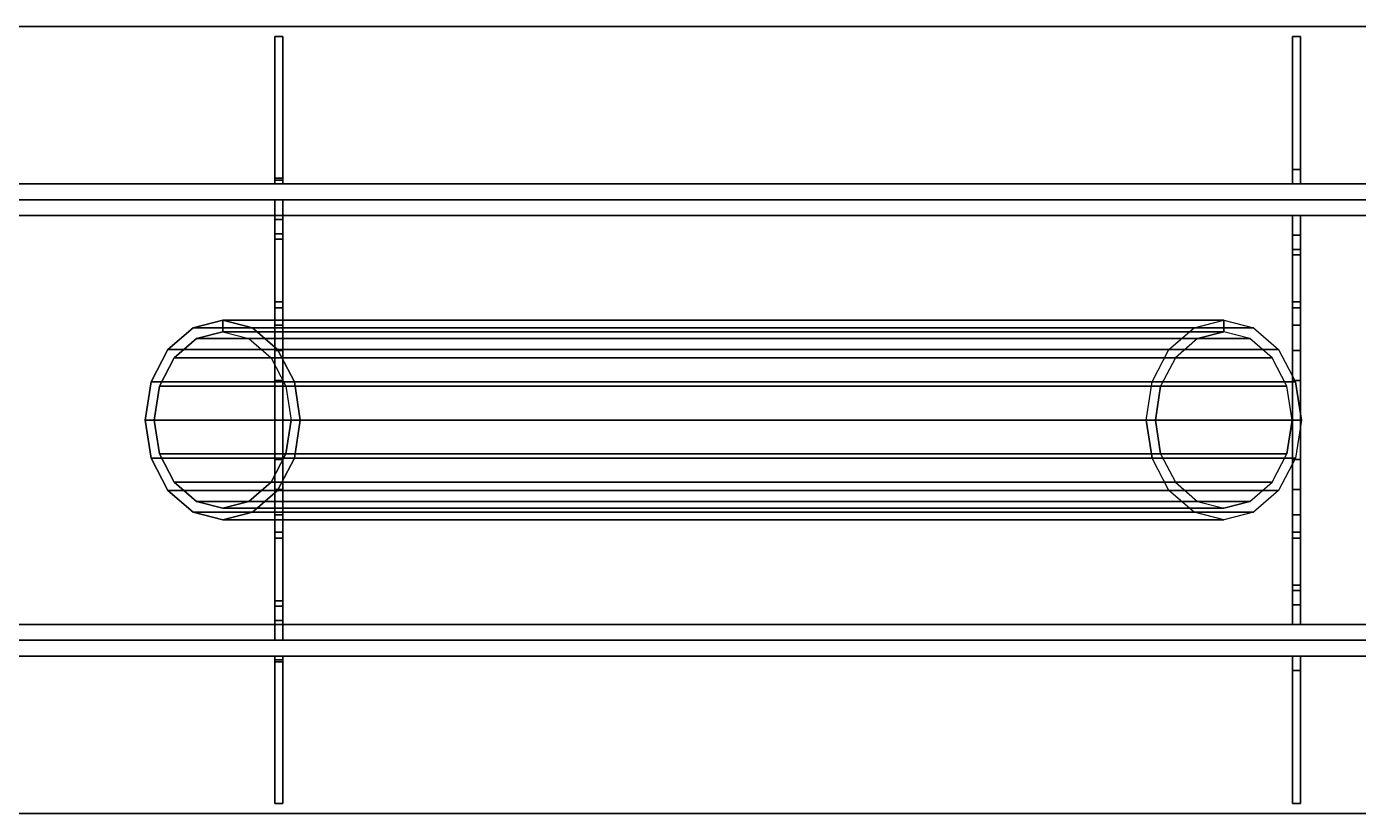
# Model space of a CAD drawing. Header units: inches. Extents: x 90815 to 105310, y -27465 to -3285.
# Drawn here: x 95582 to 98969, y -16000 to -14000 of the extents above; entities that cross this region are included whole.
import ezdxf

# ---------------------------------------------------------------- set-up
doc = ezdxf.new("R2010")
doc.units = ezdxf.units.IN
doc.header["$MEASUREMENT"] = 0
doc.layers.get('0').update_dxf_attribs({"linetype": 'CONTINUOUS'})
doc.layers.add('1', color=7, linetype='CONTINUOUS')

# ---------------------------------------------------------------- blocks, each defined once
blk = doc.blocks.new('E2-BT2A')
at = {"color": 3}
for points in [[(93050, -14000, 7065), (93050, -14000, 7145), (105310, -14000, 7145), (105310, -14000, 7065)], [(105310, -16000, 7065), (105310, -16000, 7145), (93050, -16000, 7145), (93050, -16000, 7065)]]:
    blk.add_3dface(points, dxfattribs=at)
for points, invisible_edges in [([(105310, -16000, 7065), (93050, -14000, 7065), (105310, -14000, 7065)], 9), ([(93050, -14000, 7065), (105310, -16000, 7065), (93050, -16000, 7065)], 9), ([(105310, -14000, 7145), (93050, -14000, 7145), (105310, -16000, 7145), (105310, -14000, 7145)], 10), ([(93050, -16000, 7145), (105310, -16000, 7145), (93050, -14000, 7145), (93050, -16000, 7145)], 10)]:
    blk.add_3dface(points, dxfattribs=dict(at, invisible_edges=invisible_edges))
blk = doc.blocks.new('E2-BT1A')
at = {"color": 3}
for points in [[(93050, -14000, 1960), (93050, -14000, 2000), (105310, -14000, 2000), (105310, -14000, 1960)], [(105310, -16000, 1960), (105310, -16000, 2000), (93050, -16000, 2000), (93050, -16000, 1960)]]:
    blk.add_3dface(points, dxfattribs=at)
for points, invisible_edges in [([(105310, -16000, 1960), (93050, -14000, 1960), (105310, -14000, 1960)], 9), ([(93050, -14000, 1960), (105310, -16000, 1960), (93050, -16000, 1960)], 9), ([(105310, -14000, 2000), (93050, -14000, 2000), (105310, -16000, 2000), (105310, -14000, 2000)], 10), ([(93050, -16000, 2000), (105310, -16000, 2000), (93050, -14000, 2000), (93050, -16000, 2000)], 10)]:
    blk.add_3dface(points, dxfattribs=dict(at, invisible_edges=invisible_edges))
blk = doc.blocks.new('E2-BS2A')
at = {"color": 3}
for points in [[(93050, -14000, 5145), (93050, -14000, 5225), (105310, -14000, 5225), (105310, -14000, 5145)], [(105310, -16000, 5145), (105310, -16000, 5225), (93050, -16000, 5225), (93050, -16000, 5145)]]:
    blk.add_3dface(points, dxfattribs=at)
for points, invisible_edges in [([(105310, -16000, 5145), (93050, -14000, 5145), (105310, -14000, 5145)], 9), ([(93050, -14000, 5145), (105310, -16000, 5145), (93050, -16000, 5145)], 9), ([(105310, -14000, 5225), (93050, -14000, 5225), (105310, -16000, 5225), (105310, -14000, 5225)], 10), ([(93050, -16000, 5225), (105310, -16000, 5225), (93050, -14000, 5225), (93050, -16000, 5225)], 10)]:
    blk.add_3dface(points, dxfattribs=dict(at, invisible_edges=invisible_edges))
blk = doc.blocks.new('E2-BS1A')
at = {"color": 3}
for points in [[(93050, -14000), (93050, -14000, 40), (105310, -14000, 40), (105310, -14000)], [(105310, -16000), (105310, -16000, 40), (93050, -16000, 40), (93050, -16000)]]:
    blk.add_3dface(points, dxfattribs=at)
for points, invisible_edges in [([(105310, -16000), (93050, -14000), (105310, -14000)], 9), ([(93050, -14000), (105310, -16000), (93050, -16000)], 9), ([(105310, -14000, 40), (93050, -14000, 40), (105310, -16000, 40), (105310, -14000, 40)], 10), ([(93050, -16000, 40), (105310, -16000, 40), (93050, -14000, 40), (93050, -16000, 40)], 10)]:
    blk.add_3dface(points, dxfattribs=dict(at, invisible_edges=invisible_edges))
blk = doc.blocks.new('E2-BL2C-P2-2')
at = {"color": 6}
for points in [[(98802, -14530, 6978.4), (98822, -14530, 6978.4), (98822, -14480, 6965), (98802, -14480, 6965)], [(98802, -14480, 6965), (98822, -14480, 6965), (98822, -14480, 5325), (98802, -14480, 5325)], [(98802, -14480, 5325), (98822, -14480, 5325), (98822, -14530, 5311.6), (98802, -14530, 5311.6)], [(98802, -14566.6, 7015), (98822, -14566.6, 7015), (98822, -14530, 6978.4), (98802, -14530, 6978.4)], [(98802, -14530, 5311.6), (98822, -14530, 5311.6), (98822, -14566.6, 5275), (98802, -14566.6, 5275)], [(98802, -14580, 7065), (98822, -14580, 7065), (98822, -14566.6, 7015), (98802, -14566.6, 7015)], [(98802, -14566.6, 5275), (98822, -14566.6, 5275), (98822, -14580, 5225), (98802, -14580, 5225)], [(98802, -14580, 5225), (98822, -14580, 5225), (98822, -15420, 5225), (98802, -15420, 5225)], [(98802, -15420, 7065), (98822, -15420, 7065), (98822, -14580, 7065), (98802, -14580, 7065)], [(98802, -14700, 6025), (98822, -14700, 6025), (98822, -14700, 6265), (98802, -14700, 6265)], [(98802, -14700, 6265), (98822, -14700, 6265), (98822, -14715.2, 6341.5), (98802, -14715.2, 6341.5)], [(98802, -14715.2, 5948.5), (98822, -14715.2, 5948.5), (98822, -14700, 6025), (98802, -14700, 6025)], [(98802, -14715.2, 6341.5), (98822, -14715.2, 6341.5), (98822, -14758.6, 6406.4), (98802, -14758.6, 6406.4)], [(98802, -14758.6, 5883.6), (98822, -14758.6, 5883.6), (98822, -14715.2, 5948.5), (98802, -14715.2, 5948.5)], [(98802, -14758.6, 6406.4), (98822, -14758.6, 6406.4), (98822, -14823.5, 6449.8), (98802, -14823.5, 6449.8)], [(98802, -14823.5, 5840.2), (98822, -14823.5, 5840.2), (98822, -14758.6, 5883.6), (98802, -14758.6, 5883.6)], [(98802, -14823.5, 6449.8), (98822, -14823.5, 6449.8), (98822, -14900, 6465), (98802, -14900, 6465)], [(98802, -14900, 5825), (98822, -14900, 5825), (98822, -14823.5, 5840.2), (98802, -14823.5, 5840.2)], [(98802, -14900, 6465), (98822, -14900, 6465), (98822, -15100, 6465), (98802, -15100, 6465)], [(98802, -15100, 5825), (98822, -15100, 5825), (98822, -14900, 5825), (98802, -14900, 5825)], [(98802, -15100, 6465), (98822, -15100, 6465), (98822, -15176.5, 6449.8), (98802, -15176.5, 6449.8)], [(98802, -15176.5, 5840.2), (98822, -15176.5, 5840.2), (98822, -15100, 5825), (98802, -15100, 5825)], [(98802, -15176.5, 6449.8), (98822, -15176.5, 6449.8), (98822, -15241.4, 6406.4), (98802, -15241.4, 6406.4)], [(98802, -15241.4, 5883.6), (98822, -15241.4, 5883.6), (98822, -15176.5, 5840.2), (98802, -15176.5, 5840.2)], [(98802, -15241.4, 6406.4), (98822, -15241.4, 6406.4), (98822, -15284.8, 6341.5), (98802, -15284.8, 6341.5)], [(98802, -15284.8, 5948.5), (98822, -15284.8, 5948.5), (98822, -15241.4, 5883.6), (98802, -15241.4, 5883.6)], [(98802, -15284.8, 6341.5), (98822, -15284.8, 6341.5), (98822, -15300, 6265), (98802, -15300, 6265)], [(98802, -15300, 6025), (98822, -15300, 6025), (98822, -15284.8, 5948.5), (98802, -15284.8, 5948.5)], [(98802, -15300, 6265), (98822, -15300, 6265), (98822, -15300, 6025), (98802, -15300, 6025)], [(98802, -15420, 5225), (98822, -15420, 5225), (98822, -15433.4, 5275), (98802, -15433.4, 5275)], [(98802, -15433.4, 7015), (98822, -15433.4, 7015), (98822, -15420, 7065), (98802, -15420, 7065)], [(98802, -15433.4, 5275), (98822, -15433.4, 5275), (98822, -15470, 5311.6), (98802, -15470, 5311.6)], [(98802, -15470, 6978.4), (98822, -15470, 6978.4), (98822, -15433.4, 7015), (98802, -15433.4, 7015)], [(98802, -15470, 5311.6), (98822, -15470, 5311.6), (98822, -15520, 5325), (98802, -15520, 5325)], [(98802, -15520, 6965), (98822, -15520, 6965), (98822, -15470, 6978.4), (98802, -15470, 6978.4)], [(98802, -15520, 5325), (98822, -15520, 5325), (98822, -15520, 6965), (98802, -15520, 6965)]]:
    blk.add_3dface(points, dxfattribs=at)
for points, invisible_edges in [([(98802, -15520, 5325), (98802, -14480, 5325), (98802, -15470, 5311.6)], 15), ([(98802, -14530, 5311.6), (98802, -15470, 5311.6), (98802, -14480, 5325)], 15), ([(98802, -15520, 6965), (98802, -14480, 6965), (98802, -15100, 6465)], 15), ([(98802, -14480, 5325), (98802, -15520, 5325), (98802, -14900, 5825)], 15), ([(98802, -14480, 5325), (98802, -14900, 5825), (98802, -14823.5, 5840.2)], 15), ([(98802, -14480, 5325), (98802, -14823.5, 5840.2), (98802, -14758.6, 5883.6)], 15), ([(98802, -14480, 5325), (98802, -14758.6, 5883.6), (98802, -14715.2, 5948.5)], 15), ([(98802, -14480, 5325), (98802, -14715.2, 5948.5), (98802, -14700, 6025)], 15), ([(98802, -14480, 5325), (98802, -14700, 6025), (98802, -14700, 6265)], 13), ([(98802, -14480, 5325), (98802, -14700, 6265), (98802, -14715.2, 6341.5)], 15), ([(98802, -14900, 6465), (98802, -15100, 6465), (98802, -14480, 6965)], 14), ([(98802, -14823.5, 6449.8), (98802, -14900, 6465), (98802, -14480, 6965)], 15), ([(98802, -14758.6, 6406.4), (98802, -14823.5, 6449.8), (98802, -14480, 6965)], 15), ([(98802, -14715.2, 6341.5), (98802, -14758.6, 6406.4), (98802, -14480, 6965)], 15), ([(98802, -14480, 5325), (98802, -14715.2, 6341.5), (98802, -14480, 6965)], 11), ([(98802, -14480, 6965), (98802, -15520, 6965), (98802, -14530, 6978.4)], 15), ([(98822, -15470, 5311.6), (98822, -14480, 5325), (98822, -15520, 5325), (98822, -15470, 5311.6)], 15), ([(98822, -14480, 5325), (98822, -15470, 5311.6), (98822, -14530, 5311.6), (98822, -14480, 5325)], 15), ([(98822, -15100, 6465), (98822, -14480, 6965), (98822, -15520, 6965), (98822, -15100, 6465)], 15), ([(98822, -14900, 5825), (98822, -15520, 5325), (98822, -14480, 5325), (98822, -14900, 5825)], 15), ([(98822, -14823.5, 5840.2), (98822, -14900, 5825), (98822, -14480, 5325), (98822, -14823.5, 5840.2)], 15), ([(98822, -14758.6, 5883.6), (98822, -14823.5, 5840.2), (98822, -14480, 5325), (98822, -14758.6, 5883.6)], 15), ([(98822, -14715.2, 5948.5), (98822, -14758.6, 5883.6), (98822, -14480, 5325), (98822, -14715.2, 5948.5)], 15), ([(98822, -14700, 6025), (98822, -14715.2, 5948.5), (98822, -14480, 5325), (98822, -14700, 6025)], 15), ([(98822, -14700, 6265), (98822, -14700, 6025), (98822, -14480, 5325), (98822, -14700, 6265)], 14), ([(98822, -14715.2, 6341.5), (98822, -14700, 6265), (98822, -14480, 5325), (98822, -14715.2, 6341.5)], 15), ([(98822, -14480, 6965), (98822, -15100, 6465), (98822, -14900, 6465), (98822, -14480, 6965)], 13), ([(98822, -14480, 6965), (98822, -14900, 6465), (98822, -14823.5, 6449.8), (98822, -14480, 6965)], 15), ([(98822, -14480, 6965), (98822, -14823.5, 6449.8), (98822, -14758.6, 6406.4), (98822, -14480, 6965)], 15), ([(98822, -14480, 6965), (98822, -14758.6, 6406.4), (98822, -14715.2, 6341.5), (98822, -14480, 6965)], 15), ([(98822, -14480, 6965), (98822, -14715.2, 6341.5), (98822, -14480, 5325), (98822, -14480, 6965)], 11), ([(98822, -14530, 6978.4), (98822, -15520, 6965), (98822, -14480, 6965), (98822, -14530, 6978.4)], 15), ([(98802, -15470, 5311.6), (98802, -14530, 5311.6), (98802, -15433.4, 5275)], 15), ([(98802, -14566.6, 5275), (98802, -15433.4, 5275), (98802, -14530, 5311.6)], 15), ([(98802, -15470, 6978.4), (98802, -14530, 6978.4), (98802, -15520, 6965)], 15), ([(98802, -14530, 6978.4), (98802, -15470, 6978.4), (98802, -14566.6, 7015)], 15), ([(98822, -15433.4, 5275), (98822, -14530, 5311.6), (98822, -15470, 5311.6), (98822, -15433.4, 5275)], 15), ([(98822, -14530, 5311.6), (98822, -15433.4, 5275), (98822, -14566.6, 5275), (98822, -14530, 5311.6)], 15), ([(98822, -15520, 6965), (98822, -14530, 6978.4), (98822, -15470, 6978.4), (98822, -15520, 6965)], 15), ([(98822, -14566.6, 7015), (98822, -15470, 6978.4), (98822, -14530, 6978.4), (98822, -14566.6, 7015)], 15), ([(98802, -15433.4, 5275), (98802, -14566.6, 5275), (98802, -15420, 5225)], 15), ([(98802, -14580, 5225), (98802, -15420, 5225), (98802, -14566.6, 5275)], 14), ([(98802, -15433.4, 7015), (98802, -14566.6, 7015), (98802, -15470, 6978.4)], 15), ([(98802, -14566.6, 7015), (98802, -15433.4, 7015), (98802, -14580, 7065)], 15), ([(98822, -15420, 5225), (98822, -14566.6, 5275), (98822, -15433.4, 5275), (98822, -15420, 5225)], 15), ([(98822, -14566.6, 5275), (98822, -15420, 5225), (98822, -14580, 5225), (98822, -14566.6, 5275)], 13), ([(98822, -15470, 6978.4), (98822, -14566.6, 7015), (98822, -15433.4, 7015), (98822, -15470, 6978.4)], 15), ([(98822, -14580, 7065), (98822, -15433.4, 7015), (98822, -14566.6, 7015), (98822, -14580, 7065)], 15), ([(98802, -15420, 7065), (98802, -14580, 7065), (98802, -15433.4, 7015)], 14), ([(98822, -15433.4, 7015), (98822, -14580, 7065), (98822, -15420, 7065), (98822, -15433.4, 7015)], 13), ([(98802, -15100, 5825), (98802, -14900, 5825), (98802, -15520, 5325)], 14), ([(98822, -15520, 5325), (98822, -14900, 5825), (98822, -15100, 5825), (98822, -15520, 5325)], 13), ([(98802, -15520, 6965), (98802, -15100, 6465), (98802, -15176.5, 6449.8)], 15), ([(98802, -15176.5, 5840.2), (98802, -15100, 5825), (98802, -15520, 5325)], 15), ([(98822, -15176.5, 6449.8), (98822, -15100, 6465), (98822, -15520, 6965), (98822, -15176.5, 6449.8)], 15), ([(98822, -15520, 5325), (98822, -15100, 5825), (98822, -15176.5, 5840.2), (98822, -15520, 5325)], 15), ([(98802, -15520, 6965), (98802, -15176.5, 6449.8), (98802, -15241.4, 6406.4)], 15), ([(98802, -15241.4, 5883.6), (98802, -15176.5, 5840.2), (98802, -15520, 5325)], 15), ([(98822, -15241.4, 6406.4), (98822, -15176.5, 6449.8), (98822, -15520, 6965), (98822, -15241.4, 6406.4)], 15), ([(98822, -15520, 5325), (98822, -15176.5, 5840.2), (98822, -15241.4, 5883.6), (98822, -15520, 5325)], 15), ([(98802, -15520, 6965), (98802, -15241.4, 6406.4), (98802, -15284.8, 6341.5)], 15), ([(98802, -15284.8, 5948.5), (98802, -15241.4, 5883.6), (98802, -15520, 5325)], 15), ([(98822, -15284.8, 6341.5), (98822, -15241.4, 6406.4), (98822, -15520, 6965), (98822, -15284.8, 6341.5)], 15), ([(98822, -15520, 5325), (98822, -15241.4, 5883.6), (98822, -15284.8, 5948.5), (98822, -15520, 5325)], 15), ([(98802, -15520, 6965), (98802, -15284.8, 6341.5), (98802, -15300, 6265)], 15), ([(98802, -15520, 6965), (98802, -15300, 6025), (98802, -15284.8, 5948.5)], 15), ([(98802, -15520, 6965), (98802, -15284.8, 5948.5), (98802, -15520, 5325)], 11), ([(98802, -15520, 6965), (98802, -15300, 6265), (98802, -15300, 6025)], 13), ([(98822, -15300, 6265), (98822, -15284.8, 6341.5), (98822, -15520, 6965), (98822, -15300, 6265)], 15), ([(98822, -15284.8, 5948.5), (98822, -15300, 6025), (98822, -15520, 6965), (98822, -15284.8, 5948.5)], 15), ([(98822, -15520, 5325), (98822, -15284.8, 5948.5), (98822, -15520, 6965), (98822, -15520, 5325)], 11), ([(98822, -15300, 6025), (98822, -15300, 6265), (98822, -15520, 6965), (98822, -15300, 6025)], 14)]:
    blk.add_3dface(points, dxfattribs=dict(at, invisible_edges=invisible_edges))
blk = doc.blocks.new('E2-BL2C')
at = {"color": 3}
for points, invisible_edges in [([(93050, -15520, 7040), (93067.679688, -15520, 7047.322266), (99170, -15520, 7065), (93050, -15520, 7040)], 15), ([(93050, -15520, 5250), (93050, -15520, 7040), (99170, -15520, 7065), (93050, -15520, 5250)], 14), ([(93067.679688, -15520, 5242.677734), (93050, -15520, 5250), (99170, -15520, 7065), (93067.679688, -15520, 5242.677734)], 15), ([(93067.679688, -15520, 7047.322266), (93075, -15520, 7065), (99170, -15520, 7065), (93067.679688, -15520, 7047.322266)], 13), ([(99170, -15520, 5225), (93067.679688, -15520, 5242.677734), (99170, -15520, 7065), (99170, -15520, 5225)], 11), ([(93067.679688, -15520, 5242.677734), (99170, -15520, 5225), (93075, -15520, 5225), (93067.679688, -15520, 5242.677734)], 13), ([(99170, -15600, 7065), (93067.679688, -15600, 7047.322266), (93050, -15600, 7040)], 15), ([(99170, -15600, 7065), (93050, -15600, 7040), (93050, -15600, 5250)], 13), ([(99170, -15600, 7065), (93050, -15600, 5250), (93067.679688, -15600, 5242.677734)], 15), ([(99170, -15600, 7065), (93075, -15600, 7065), (93067.679688, -15600, 7047.322266)], 14), ([(99170, -15600, 7065), (93067.679688, -15600, 5242.677734), (99170, -15600, 5225)], 11), ([(93075, -15600, 5225), (99170, -15600, 5225), (93067.679688, -15600, 5242.677734)], 14), ([(98802.015625, -15637, 5225), (98802.015625, -15600, 7028), (98802.015625, -15600, 5262)], 9), ([(98802.015625, -15600, 7028), (98802.015625, -15637, 5225), (98802.015625, -15637, 7065)], 11), ([(98822.015625, -15600, 5262), (98822.015625, -15600, 7028), (98822.015625, -15637, 5225), (98822.015625, -15600, 5262)], 10), ([(98822.015625, -15637, 7065), (98822.015625, -15637, 5225), (98822.015625, -15600, 7028), (98822.015625, -15637, 7065)], 11), ([(98802.015625, -15975, 5225), (98802.015625, -15637, 7065), (98802.015625, -15637, 5225)], 11), ([(98802.015625, -15637, 7065), (98802.015625, -15975, 5225), (98802.015625, -15975, 7065)], 9), ([(98822.015625, -15637, 5225), (98822.015625, -15637, 7065), (98822.015625, -15975, 5225), (98822.015625, -15637, 5225)], 11), ([(98822.015625, -15975, 7065), (98822.015625, -15975, 5225), (98822.015625, -15637, 7065), (98822.015625, -15975, 7065)], 10)]:
    blk.add_3dface(points, dxfattribs=dict(at, invisible_edges=invisible_edges))
for points in [[(93075, -15600, 5225), (93075, -15520, 5225), (99170, -15520, 5225), (99170, -15600, 5225)], [(99170, -15600, 7065), (99170, -15520, 7065), (93075, -15520, 7065), (93075, -15600, 7065)], [(98802.015625, -15600, 7028), (98822.015625, -15600, 7028), (98822.015625, -15600, 5262), (98802.015625, -15600, 5262)], [(98802.015625, -15600, 5262), (98822.015625, -15600, 5262), (98822.015625, -15637, 5225), (98802.015625, -15637, 5225)], [(98802.015625, -15637, 7065), (98822.015625, -15637, 7065), (98822.015625, -15600, 7028), (98802.015625, -15600, 7028)], [(98802.015625, -15637, 5225), (98822.015625, -15637, 5225), (98822.015625, -15975, 5225), (98802.015625, -15975, 5225)], [(98802.015625, -15975, 7065), (98822.015625, -15975, 7065), (98822.015625, -15637, 7065), (98802.015625, -15637, 7065)], [(98802.015625, -15975, 5225), (98822.015625, -15975, 5225), (98822.015625, -15975, 7065), (98802.015625, -15975, 7065)]]:
    blk.add_3dface(points, dxfattribs=at)
blk = doc.blocks.new('E2-BL2B-P1')
at = {"color": 3}
for points in [[(96213, -14490, 1873.4), (96233, -14490, 1873.4), (96233, -14440, 1860), (96213, -14440, 1860)], [(96213, -14440, 1860), (96233, -14440, 1860), (96233, -14440, 140), (96213, -14440, 140)], [(96213, -14440, 140), (96233, -14440, 140), (96233, -14490, 126.6), (96213, -14490, 126.6)], [(96213, -14526.6, 1910), (96233, -14526.6, 1910), (96233, -14490, 1873.4), (96213, -14490, 1873.4)], [(96213, -14490, 126.6), (96233, -14490, 126.6), (96233, -14526.6, 90), (96213, -14526.6, 90)], [(96213, -14540, 1960), (96233, -14540, 1960), (96233, -14526.6, 1910), (96213, -14526.6, 1910)], [(96213, -14526.6, 90), (96233, -14526.6, 90), (96233, -14540, 40), (96213, -14540, 40)], [(96213, -14540, 40), (96233, -14540, 40), (96233, -15460, 40), (96213, -15460, 40)], [(96213, -15460, 1960), (96233, -15460, 1960), (96233, -14540, 1960), (96213, -14540, 1960)], [(96213, -14700, 880), (96233, -14700, 880), (96233, -14700, 1120), (96213, -14700, 1120)], [(96213, -14700, 1120), (96233, -14700, 1120), (96233, -14715.2, 1196.5), (96213, -14715.2, 1196.5)], [(96213, -14715.2, 803.5), (96233, -14715.2, 803.5), (96233, -14700, 880), (96213, -14700, 880)], [(96213, -14715.2, 1196.5), (96233, -14715.2, 1196.5), (96233, -14758.6, 1261.4), (96213, -14758.6, 1261.4)], [(96213, -14758.6, 738.6), (96233, -14758.6, 738.6), (96233, -14715.2, 803.5), (96213, -14715.2, 803.5)], [(96213, -14758.6, 1261.4), (96233, -14758.6, 1261.4), (96233, -14823.5, 1304.8), (96213, -14823.5, 1304.8)], [(96213, -14823.5, 695.2), (96233, -14823.5, 695.2), (96233, -14758.6, 738.6), (96213, -14758.6, 738.6)], [(96213, -14823.5, 1304.8), (96233, -14823.5, 1304.8), (96233, -14900, 1320), (96213, -14900, 1320)], [(96213, -14900, 680), (96233, -14900, 680), (96233, -14823.5, 695.2), (96213, -14823.5, 695.2)], [(96213, -14900, 1320), (96233, -14900, 1320), (96233, -15100, 1320), (96213, -15100, 1320)], [(96213, -15100, 680), (96233, -15100, 680), (96233, -14900, 680), (96213, -14900, 680)], [(96213, -15100, 1320), (96233, -15100, 1320), (96233, -15176.5, 1304.8), (96213, -15176.5, 1304.8)], [(96213, -15176.5, 695.2), (96233, -15176.5, 695.2), (96233, -15100, 680), (96213, -15100, 680)], [(96213, -15176.5, 1304.8), (96233, -15176.5, 1304.8), (96233, -15241.4, 1261.4), (96213, -15241.4, 1261.4)], [(96213, -15241.4, 738.6), (96233, -15241.4, 738.6), (96233, -15176.5, 695.2), (96213, -15176.5, 695.2)], [(96213, -15241.4, 1261.4), (96233, -15241.4, 1261.4), (96233, -15284.8, 1196.5), (96213, -15284.8, 1196.5)], [(96213, -15284.8, 803.5), (96233, -15284.8, 803.5), (96233, -15241.4, 738.6), (96213, -15241.4, 738.6)], [(96213, -15284.8, 1196.5), (96233, -15284.8, 1196.5), (96233, -15300, 1120), (96213, -15300, 1120)], [(96213, -15300, 880), (96233, -15300, 880), (96233, -15284.8, 803.5), (96213, -15284.8, 803.5)], [(96213, -15300, 1120), (96233, -15300, 1120), (96233, -15300, 880), (96213, -15300, 880)], [(96213, -15460, 40), (96233, -15460, 40), (96233, -15473.4, 90), (96213, -15473.4, 90)], [(96213, -15473.4, 1910), (96233, -15473.4, 1910), (96233, -15460, 1960), (96213, -15460, 1960)], [(96213, -15473.4, 90), (96233, -15473.4, 90), (96233, -15510, 126.6), (96213, -15510, 126.6)], [(96213, -15510, 1873.4), (96233, -15510, 1873.4), (96233, -15473.4, 1910), (96213, -15473.4, 1910)], [(96213, -15510, 126.6), (96233, -15510, 126.6), (96233, -15560, 140), (96213, -15560, 140)], [(96213, -15560, 1860), (96233, -15560, 1860), (96233, -15510, 1873.4), (96213, -15510, 1873.4)], [(96213, -15560, 140), (96233, -15560, 140), (96233, -15560, 1860), (96213, -15560, 1860)]]:
    blk.add_3dface(points, dxfattribs=at)
for points, invisible_edges in [([(96213, -15560, 140), (96213, -14440, 140), (96213, -15510, 126.6)], 15), ([(96213, -14490, 126.6), (96213, -15510, 126.6), (96213, -14440, 140)], 15), ([(96213, -15560, 1860), (96213, -14440, 1860), (96213, -15100, 1320)], 15), ([(96213, -14440, 140), (96213, -15560, 140), (96213, -14900, 680)], 15), ([(96213, -14440, 140), (96213, -14900, 680), (96213, -14823.5, 695.2)], 15), ([(96213, -14440, 140), (96213, -14823.5, 695.2), (96213, -14758.6, 738.6)], 15), ([(96213, -14440, 140), (96213, -14758.6, 738.6), (96213, -14715.2, 803.5)], 15), ([(96213, -14440, 140), (96213, -14715.2, 803.5), (96213, -14700, 880)], 15), ([(96213, -14440, 140), (96213, -14700, 880), (96213, -14700, 1120)], 13), ([(96213, -14440, 140), (96213, -14700, 1120), (96213, -14715.2, 1196.5)], 15), ([(96213, -14900, 1320), (96213, -15100, 1320), (96213, -14440, 1860)], 14), ([(96213, -14823.5, 1304.8), (96213, -14900, 1320), (96213, -14440, 1860)], 15), ([(96213, -14758.6, 1261.4), (96213, -14823.5, 1304.8), (96213, -14440, 1860)], 15), ([(96213, -14715.2, 1196.5), (96213, -14758.6, 1261.4), (96213, -14440, 1860)], 15), ([(96213, -14440, 140), (96213, -14715.2, 1196.5), (96213, -14440, 1860)], 11), ([(96213, -14440, 1860), (96213, -15560, 1860), (96213, -14490, 1873.4)], 15), ([(96233, -15510, 126.6), (96233, -14440, 140), (96233, -15560, 140), (96233, -15510, 126.6)], 15), ([(96233, -14440, 140), (96233, -15510, 126.6), (96233, -14490, 126.6), (96233, -14440, 140)], 15), ([(96233, -15100, 1320), (96233, -14440, 1860), (96233, -15560, 1860), (96233, -15100, 1320)], 15), ([(96233, -14900, 680), (96233, -15560, 140), (96233, -14440, 140), (96233, -14900, 680)], 15), ([(96233, -14823.5, 695.2), (96233, -14900, 680), (96233, -14440, 140), (96233, -14823.5, 695.2)], 15), ([(96233, -14758.6, 738.6), (96233, -14823.5, 695.2), (96233, -14440, 140), (96233, -14758.6, 738.6)], 15), ([(96233, -14715.2, 803.5), (96233, -14758.6, 738.6), (96233, -14440, 140), (96233, -14715.2, 803.5)], 15), ([(96233, -14700, 880), (96233, -14715.2, 803.5), (96233, -14440, 140), (96233, -14700, 880)], 15), ([(96233, -14700, 1120), (96233, -14700, 880), (96233, -14440, 140), (96233, -14700, 1120)], 14), ([(96233, -14715.2, 1196.5), (96233, -14700, 1120), (96233, -14440, 140), (96233, -14715.2, 1196.5)], 15), ([(96233, -14440, 1860), (96233, -15100, 1320), (96233, -14900, 1320), (96233, -14440, 1860)], 13), ([(96233, -14440, 1860), (96233, -14900, 1320), (96233, -14823.5, 1304.8), (96233, -14440, 1860)], 15), ([(96233, -14440, 1860), (96233, -14823.5, 1304.8), (96233, -14758.6, 1261.4), (96233, -14440, 1860)], 15), ([(96233, -14440, 1860), (96233, -14758.6, 1261.4), (96233, -14715.2, 1196.5), (96233, -14440, 1860)], 15), ([(96233, -14440, 1860), (96233, -14715.2, 1196.5), (96233, -14440, 140), (96233, -14440, 1860)], 11), ([(96233, -14490, 1873.4), (96233, -15560, 1860), (96233, -14440, 1860), (96233, -14490, 1873.4)], 15), ([(96213, -15510, 126.6), (96213, -14490, 126.6), (96213, -15473.4, 90)], 15), ([(96213, -14526.6, 90), (96213, -15473.4, 90), (96213, -14490, 126.6)], 15), ([(96213, -15510, 1873.4), (96213, -14490, 1873.4), (96213, -15560, 1860)], 15), ([(96213, -14490, 1873.4), (96213, -15510, 1873.4), (96213, -14526.6, 1910)], 15), ([(96233, -15473.4, 90), (96233, -14490, 126.6), (96233, -15510, 126.6), (96233, -15473.4, 90)], 15), ([(96233, -14490, 126.6), (96233, -15473.4, 90), (96233, -14526.6, 90), (96233, -14490, 126.6)], 15), ([(96233, -15560, 1860), (96233, -14490, 1873.4), (96233, -15510, 1873.4), (96233, -15560, 1860)], 15), ([(96233, -14526.6, 1910), (96233, -15510, 1873.4), (96233, -14490, 1873.4), (96233, -14526.6, 1910)], 15), ([(96213, -15473.4, 90), (96213, -14526.6, 90), (96213, -15460, 40)], 15), ([(96213, -14540, 40), (96213, -15460, 40), (96213, -14526.6, 90)], 14), ([(96213, -15473.4, 1910), (96213, -14526.6, 1910), (96213, -15510, 1873.4)], 15), ([(96213, -14526.6, 1910), (96213, -15473.4, 1910), (96213, -14540, 1960)], 15), ([(96233, -15460, 40), (96233, -14526.6, 90), (96233, -15473.4, 90), (96233, -15460, 40)], 15), ([(96233, -14526.6, 90), (96233, -15460, 40), (96233, -14540, 40), (96233, -14526.6, 90)], 13), ([(96233, -15510, 1873.4), (96233, -14526.6, 1910), (96233, -15473.4, 1910), (96233, -15510, 1873.4)], 15), ([(96233, -14540, 1960), (96233, -15473.4, 1910), (96233, -14526.6, 1910), (96233, -14540, 1960)], 15), ([(96213, -15460, 1960), (96213, -14540, 1960), (96213, -15473.4, 1910)], 14), ([(96233, -15473.4, 1910), (96233, -14540, 1960), (96233, -15460, 1960), (96233, -15473.4, 1910)], 13), ([(96213, -15100, 680), (96213, -14900, 680), (96213, -15560, 140)], 14), ([(96233, -15560, 140), (96233, -14900, 680), (96233, -15100, 680), (96233, -15560, 140)], 13), ([(96213, -15560, 1860), (96213, -15100, 1320), (96213, -15176.5, 1304.8)], 15), ([(96213, -15176.5, 695.2), (96213, -15100, 680), (96213, -15560, 140)], 15), ([(96233, -15176.5, 1304.8), (96233, -15100, 1320), (96233, -15560, 1860), (96233, -15176.5, 1304.8)], 15), ([(96233, -15560, 140), (96233, -15100, 680), (96233, -15176.5, 695.2), (96233, -15560, 140)], 15), ([(96213, -15560, 1860), (96213, -15176.5, 1304.8), (96213, -15241.4, 1261.4)], 15), ([(96213, -15241.4, 738.6), (96213, -15176.5, 695.2), (96213, -15560, 140)], 15), ([(96233, -15241.4, 1261.4), (96233, -15176.5, 1304.8), (96233, -15560, 1860), (96233, -15241.4, 1261.4)], 15), ([(96233, -15560, 140), (96233, -15176.5, 695.2), (96233, -15241.4, 738.6), (96233, -15560, 140)], 15), ([(96213, -15560, 1860), (96213, -15241.4, 1261.4), (96213, -15284.8, 1196.5)], 15), ([(96213, -15284.8, 803.5), (96213, -15241.4, 738.6), (96213, -15560, 140)], 15), ([(96233, -15284.8, 1196.5), (96233, -15241.4, 1261.4), (96233, -15560, 1860), (96233, -15284.8, 1196.5)], 15), ([(96233, -15560, 140), (96233, -15241.4, 738.6), (96233, -15284.8, 803.5), (96233, -15560, 140)], 15), ([(96213, -15560, 1860), (96213, -15284.8, 1196.5), (96213, -15300, 1120)], 15), ([(96213, -15560, 1860), (96213, -15300, 880), (96213, -15284.8, 803.5)], 15), ([(96213, -15560, 1860), (96213, -15284.8, 803.5), (96213, -15560, 140)], 11), ([(96213, -15560, 1860), (96213, -15300, 1120), (96213, -15300, 880)], 13), ([(96233, -15300, 1120), (96233, -15284.8, 1196.5), (96233, -15560, 1860), (96233, -15300, 1120)], 15), ([(96233, -15284.8, 803.5), (96233, -15300, 880), (96233, -15560, 1860), (96233, -15284.8, 803.5)], 15), ([(96233, -15560, 140), (96233, -15284.8, 803.5), (96233, -15560, 1860), (96233, -15560, 140)], 11), ([(96233, -15300, 880), (96233, -15300, 1120), (96233, -15560, 1860), (96233, -15300, 880)], 14)]:
    blk.add_3dface(points, dxfattribs=dict(at, invisible_edges=invisible_edges))
blk = doc.blocks.new('E2-BL2A')
at = {"color": 3}
for points, invisible_edges in [([(93050, -15560, 65), (93050, -15560, 1935), (105310, -15560, 1940), (93050, -15560, 65)], 14), ([(105310, -15560, 60), (93050, -15560, 65), (105310, -15560, 1940), (105310, -15560, 60)], 11), ([(93067.7, -15560, 1942.3), (105310, -15560, 1940), (93050, -15560, 1935), (93067.7, -15560, 1942.3)], 15), ([(93050, -15560, 65), (105310, -15560, 60), (93067.7, -15560, 57.7), (93050, -15560, 65)], 15), ([(93067.7, -15560, 1942.3), (93075, -15560, 1960), (105290, -15560, 1960), (93067.7, -15560, 1942.3)], 13), ([(105310, -15560, 1940), (93067.7, -15560, 1942.3), (105290, -15560, 1960), (105310, -15560, 1940)], 11), ([(105290, -15560, 40), (93067.7, -15560, 57.7), (105310, -15560, 60), (105290, -15560, 40)], 11), ([(93067.7, -15560, 57.7), (105290, -15560, 40), (93075, -15560, 40), (93067.7, -15560, 57.7)], 13), ([(105310, -15600, 1940), (93050, -15600, 1935), (93050, -15600, 65)], 13), ([(105310, -15600, 1940), (93050, -15600, 65), (105310, -15600, 60)], 11), ([(93050, -15600, 1935), (105310, -15600, 1940), (93067.7, -15600, 1942.3)], 15), ([(93067.7, -15600, 57.7), (105310, -15600, 60), (93050, -15600, 65)], 15), ([(105290, -15600, 1960), (93075, -15600, 1960), (93067.7, -15600, 1942.3)], 14), ([(105290, -15600, 1960), (93067.7, -15600, 1942.3), (105310, -15600, 1940)], 11), ([(105310, -15600, 60), (93067.7, -15600, 57.7), (105290, -15600, 40)], 11), ([(93075, -15600, 40), (105290, -15600, 40), (93067.7, -15600, 57.7)], 14)]:
    blk.add_3dface(points, dxfattribs=dict(at, invisible_edges=invisible_edges))
for points in [[(93075, -15600, 40), (93075, -15560, 40), (105290, -15560, 40), (105290, -15600, 40)], [(105290, -15600, 1960), (105290, -15560, 1960), (93075, -15560, 1960), (93075, -15600, 1960)]]:
    blk.add_3dface(points, dxfattribs=at)
at = {"color": 4}
for points in [[(96213, -15600, 1900), (96233, -15600, 1900), (96233, -15600, 100), (96213, -15600, 100)], [(96213, -15600, 100), (96233, -15600, 100), (96233, -15610, 91), (96213, -15610, 91)], [(96213, -15610, 1909), (96233, -15610, 1909), (96233, -15600, 1900), (96213, -15600, 1900)], [(96213, -15610, 91), (96233, -15610, 91), (96233, -15615, 40), (96213, -15615, 40)], [(96213, -15615, 1960), (96233, -15615, 1960), (96233, -15610, 1909), (96213, -15610, 1909)], [(96213, -15615, 40), (96233, -15615, 40), (96233, -15975, 40), (96213, -15975, 40)], [(96213, -15975, 1960), (96233, -15975, 1960), (96233, -15615, 1960), (96213, -15615, 1960)], [(96213, -15975, 40), (96233, -15975, 40), (96233, -15975, 1960), (96213, -15975, 1960)]]:
    blk.add_3dface(points, dxfattribs=at)
for points, invisible_edges in [([(96213, -15610, 91), (96213, -15600, 1900), (96213, -15600, 100)], 13), ([(96213, -15600, 1900), (96213, -15610, 91), (96213, -15610, 1909)], 14), ([(96213, -15615, 40), (96213, -15610, 1909), (96213, -15610, 91)], 11), ([(96213, -15610, 1909), (96213, -15615, 40), (96213, -15615, 1960)], 11), ([(96213, -15975, 40), (96213, -15615, 1960), (96213, -15615, 40)], 11), ([(96213, -15615, 1960), (96213, -15975, 40), (96213, -15975, 1960)], 9), ([(96233, -15600, 100), (96233, -15600, 1900), (96233, -15610, 91), (96233, -15600, 100)], 12), ([(96233, -15610, 1909), (96233, -15610, 91), (96233, -15600, 1900), (96233, -15610, 1909)], 13), ([(96233, -15610, 91), (96233, -15610, 1909), (96233, -15615, 40), (96233, -15610, 91)], 11), ([(96233, -15615, 1960), (96233, -15615, 40), (96233, -15610, 1909), (96233, -15615, 1960)], 11), ([(96233, -15615, 40), (96233, -15615, 1960), (96233, -15975, 40), (96233, -15615, 40)], 11), ([(96233, -15975, 1960), (96233, -15975, 40), (96233, -15615, 1960), (96233, -15975, 1960)], 10)]:
    blk.add_3dface(points, dxfattribs=dict(at, invisible_edges=invisible_edges))
blk = doc.blocks.new('E2-BL1C')
at = {"color": 3}
for points in [[(98802.015625, -14363, 7065), (98822.015625, -14363, 7065), (98822.015625, -14025, 7065), (98802.015625, -14025, 7065)], [(98802.015625, -14025, 7065), (98822.015625, -14025, 7065), (98822.015625, -14025, 5225), (98802.015625, -14025, 5225)], [(98802.015625, -14025, 5225), (98822.015625, -14025, 5225), (98822.015625, -14363, 5225), (98802.015625, -14363, 5225)], [(98802.015625, -14400, 7028), (98822.015625, -14400, 7028), (98822.015625, -14363, 7065), (98802.015625, -14363, 7065)], [(98802.015625, -14363, 5225), (98822.015625, -14363, 5225), (98822.015625, -14400, 5262), (98802.015625, -14400, 5262)], [(93075, -14480, 5225), (93075, -14400, 5225), (99170, -14400, 5225), (99170, -14480, 5225)], [(99170, -14480, 7065), (99170, -14400, 7065), (93075, -14400, 7065), (93075, -14480, 7065)], [(98802.015625, -14400, 5262), (98822.015625, -14400, 5262), (98822.015625, -14400, 7028), (98802.015625, -14400, 7028)]]:
    blk.add_3dface(points, dxfattribs=at)
for points, invisible_edges in [([(98802.015625, -14025, 7065), (98802.015625, -14025, 5225), (98802.015625, -14363, 7065)], 10), ([(98802.015625, -14363, 5225), (98802.015625, -14363, 7065), (98802.015625, -14025, 5225)], 11), ([(98822.015625, -14363, 7065), (98822.015625, -14025, 5225), (98822.015625, -14025, 7065), (98822.015625, -14363, 7065)], 9), ([(98822.015625, -14025, 5225), (98822.015625, -14363, 7065), (98822.015625, -14363, 5225), (98822.015625, -14025, 5225)], 11), ([(98802.015625, -14363, 7065), (98802.015625, -14363, 5225), (98802.015625, -14400, 7028)], 11), ([(98802.015625, -14400, 5262), (98802.015625, -14400, 7028), (98802.015625, -14363, 5225)], 10), ([(98822.015625, -14400, 7028), (98822.015625, -14363, 5225), (98822.015625, -14363, 7065), (98822.015625, -14400, 7028)], 11), ([(98822.015625, -14363, 5225), (98822.015625, -14400, 7028), (98822.015625, -14400, 5262), (98822.015625, -14363, 5225)], 9), ([(93050, -14400, 7040), (93067.679688, -14400, 7047.322266), (99170, -14400, 7065), (93050, -14400, 7040)], 15), ([(93050, -14400, 5250), (93050, -14400, 7040), (99170, -14400, 7065), (93050, -14400, 5250)], 14), ([(93067.679688, -14400, 5242.677734), (93050, -14400, 5250), (99170, -14400, 7065), (93067.679688, -14400, 5242.677734)], 15), ([(93067.679688, -14400, 7047.322266), (93075, -14400, 7065), (99170, -14400, 7065), (93067.679688, -14400, 7047.322266)], 13), ([(99170, -14400, 5225), (93067.679688, -14400, 5242.677734), (99170, -14400, 7065), (99170, -14400, 5225)], 11), ([(93067.679688, -14400, 5242.677734), (99170, -14400, 5225), (93075, -14400, 5225), (93067.679688, -14400, 5242.677734)], 13), ([(99170, -14480, 7065), (93067.679688, -14480, 7047.322266), (93050, -14480, 7040)], 15), ([(99170, -14480, 7065), (93050, -14480, 7040), (93050, -14480, 5250)], 13), ([(99170, -14480, 7065), (93050, -14480, 5250), (93067.679688, -14480, 5242.677734)], 15), ([(99170, -14480, 7065), (93075, -14480, 7065), (93067.679688, -14480, 7047.322266)], 14), ([(99170, -14480, 7065), (93067.679688, -14480, 5242.677734), (99170, -14480, 5225)], 11), ([(93075, -14480, 5225), (99170, -14480, 5225), (93067.679688, -14480, 5242.677734)], 14)]:
    blk.add_3dface(points, dxfattribs=dict(at, invisible_edges=invisible_edges))
blk = doc.blocks.new('E2-BL1A')
at = {"color": 4}
for points in [[(96213, -14385, 1960), (96233, -14385, 1960), (96233, -14025, 1960), (96213, -14025, 1960)], [(96213, -14025, 1960), (96233, -14025, 1960), (96233, -14025, 40), (96213, -14025, 40)], [(96213, -14025, 40), (96233, -14025, 40), (96233, -14385, 40), (96213, -14385, 40)], [(96213, -14390, 1909), (96233, -14390, 1909), (96233, -14385, 1960), (96213, -14385, 1960)], [(96213, -14385, 40), (96233, -14385, 40), (96233, -14390, 91), (96213, -14390, 91)], [(96213, -14400, 1900), (96233, -14400, 1900), (96233, -14390, 1909), (96213, -14390, 1909)], [(96213, -14390, 91), (96233, -14390, 91), (96233, -14400, 100), (96213, -14400, 100)], [(96213, -14400, 100), (96233, -14400, 100), (96233, -14400, 1900), (96213, -14400, 1900)]]:
    blk.add_3dface(points, dxfattribs=at)
for points, invisible_edges in [([(96213, -14025, 1960), (96213, -14025, 40), (96213, -14385, 1960)], 10), ([(96213, -14385, 40), (96213, -14385, 1960), (96213, -14025, 40)], 11), ([(96233, -14385, 1960), (96233, -14025, 40), (96233, -14025, 1960), (96233, -14385, 1960)], 9), ([(96233, -14025, 40), (96233, -14385, 1960), (96233, -14385, 40), (96233, -14025, 40)], 11), ([(96213, -14385, 1960), (96213, -14385, 40), (96213, -14390, 1909)], 11), ([(96213, -14390, 91), (96213, -14390, 1909), (96213, -14385, 40)], 11), ([(96213, -14390, 1909), (96213, -14390, 91), (96213, -14400, 1900)], 15), ([(96213, -14400, 100), (96213, -14400, 1900), (96213, -14390, 91)], 12), ([(96233, -14390, 1909), (96233, -14385, 40), (96233, -14385, 1960), (96233, -14390, 1909)], 11), ([(96233, -14385, 40), (96233, -14390, 1909), (96233, -14390, 91), (96233, -14385, 40)], 11), ([(96233, -14400, 1900), (96233, -14390, 91), (96233, -14390, 1909), (96233, -14400, 1900)], 14), ([(96233, -14390, 91), (96233, -14400, 1900), (96233, -14400, 100), (96233, -14390, 91)], 12)]:
    blk.add_3dface(points, dxfattribs=dict(at, invisible_edges=invisible_edges))
at = {"color": 3}
for points, invisible_edges in [([(93050, -14400, 65), (93050, -14400, 1935), (105310, -14400, 1940), (93050, -14400, 65)], 14), ([(105310, -14400, 60), (93050, -14400, 65), (105310, -14400, 1940), (105310, -14400, 60)], 11), ([(93067.7, -14400, 1942.3), (105310, -14400, 1940), (93050, -14400, 1935), (93067.7, -14400, 1942.3)], 15), ([(93050, -14400, 65), (105310, -14400, 60), (93067.7, -14400, 57.7), (93050, -14400, 65)], 15), ([(93067.7, -14400, 1942.3), (93075, -14400, 1960), (105290, -14400, 1960), (93067.7, -14400, 1942.3)], 13), ([(105310, -14400, 1940), (93067.7, -14400, 1942.3), (105290, -14400, 1960), (105310, -14400, 1940)], 11), ([(105290, -14400, 40), (93067.7, -14400, 57.7), (105310, -14400, 60), (105290, -14400, 40)], 11), ([(93067.7, -14400, 57.7), (105290, -14400, 40), (93075, -14400, 40), (93067.7, -14400, 57.7)], 13), ([(105310, -14440, 1940), (93050, -14440, 1935), (93050, -14440, 65)], 13), ([(105310, -14440, 1940), (93050, -14440, 65), (105310, -14440, 60)], 11), ([(93050, -14440, 1935), (105310, -14440, 1940), (93067.7, -14440, 1942.3)], 15), ([(93067.7, -14440, 57.7), (105310, -14440, 60), (93050, -14440, 65)], 15), ([(105290, -14440, 1960), (93075, -14440, 1960), (93067.7, -14440, 1942.3)], 14), ([(105290, -14440, 1960), (93067.7, -14440, 1942.3), (105310, -14440, 1940)], 11), ([(105310, -14440, 60), (93067.7, -14440, 57.7), (105290, -14440, 40)], 11), ([(93075, -14440, 40), (105290, -14440, 40), (93067.7, -14440, 57.7)], 14)]:
    blk.add_3dface(points, dxfattribs=dict(at, invisible_edges=invisible_edges))
for points in [[(93075, -14440, 40), (93075, -14400, 40), (105290, -14400, 40), (105290, -14440, 40)], [(105290, -14440, 1960), (105290, -14400, 1960), (93075, -14400, 1960), (93075, -14440, 1960)]]:
    blk.add_3dface(points, dxfattribs=at)
at = {"color": 6}
for points in [[(98551.6, -14765.3, 5046.3), (96004.8, -14765.3, 1901.3), (95940.8, -14820.4, 1953.2), (98487.5, -14820.4, 5098.2)], [(98627.1, -14746, 4985.2), (96080.3, -14746, 1840.2), (96004.8, -14765.3, 1901.3), (98551.6, -14765.3, 5046.3)], [(98702.7, -14765.3, 4924), (96155.9, -14765.3, 1779), (96080.3, -14746, 1840.2), (98627.1, -14746, 4985.2)], [(98627.1, -14746, 4985.2), (96080.3, -14746, 1840.2), (96080.3, -14776, 1840.2), (98627.1, -14776, 4985.2)], [(98627.1, -14776, 4985.2), (96080.3, -14776, 1840.2), (96080.3, -14746, 1840.2), (98627.1, -14746, 4985.2)], [(98766.7, -14820.4, 4872.1), (96219.9, -14820.4, 1727.1), (96155.9, -14765.3, 1779), (98702.7, -14765.3, 4924)], [(98504, -14841.6, 5084.8), (95957.2, -14841.6, 1939.8), (96013.7, -14793.1, 1894.1), (98560.5, -14793.1, 5039.1)], [(98560.5, -14793.1, 5039.1), (96013.7, -14793.1, 1894.1), (96080.3, -14776, 1840.2), (98627.1, -14776, 4985.2)], [(98627.1, -14776, 4985.2), (96080.3, -14776, 1840.2), (96147, -14793.1, 1786.2), (98693.7, -14793.1, 4931.2)], [(98693.7, -14793.1, 4931.2), (96147, -14793.1, 1786.2), (96203.4, -14841.6, 1740.5), (98750.2, -14841.6, 4885.5)], [(98487.5, -14820.4, 5098.2), (95940.8, -14820.4, 1953.2), (95898, -14902.8, 1987.8), (98444.7, -14902.8, 5132.8)], [(98809.5, -14902.8, 4837.5), (96262.7, -14902.8, 1692.5), (96219.9, -14820.4, 1727.1), (98766.7, -14820.4, 4872.1)], [(98466.3, -14914.3, 5115.4), (95919.5, -14914.3, 1970.4), (95957.2, -14841.6, 1939.8), (98504, -14841.6, 5084.8)], [(98750.2, -14841.6, 4885.5), (96203.4, -14841.6, 1740.5), (96241.2, -14914.3, 1709.9), (98787.9, -14914.3, 4854.9)], [(98444.7, -14902.8, 5132.8), (95898, -14902.8, 1987.8), (95882.9, -15000, 2000), (98429.7, -15000, 5145)], [(98824.5, -15000, 4825.3), (96277.7, -15000, 1680.3), (96262.7, -14902.8, 1692.5), (98809.5, -14902.8, 4837.5)], [(98453, -15000, 5126.1), (95906.3, -15000, 1981.1), (95919.5, -14914.3, 1970.4), (98466.3, -14914.3, 5115.4)], [(98787.9, -14914.3, 4854.9), (96241.2, -14914.3, 1709.9), (96254.4, -15000, 1699.2), (98801.2, -15000, 4844.2)], [(98429.7, -15000, 5145), (95882.9, -15000, 2000), (95898, -15097.2, 1987.8), (98444.7, -15097.2, 5132.8)], [(98466.3, -15085.7, 5115.4), (95919.5, -15085.7, 1970.4), (95906.3, -15000, 1981.1), (98453, -15000, 5126.1)], [(98801.2, -15000, 4844.2), (96254.4, -15000, 1699.2), (96241.2, -15085.7, 1709.9), (98787.9, -15085.7, 4854.9)], [(98809.5, -15097.2, 4837.5), (96262.7, -15097.2, 1692.5), (96277.7, -15000, 1680.3), (98824.5, -15000, 4825.3)], [(98444.7, -15097.2, 5132.8), (95898, -15097.2, 1987.8), (95940.8, -15179.6, 1953.2), (98487.5, -15179.6, 5098.2)], [(98504, -15158.4, 5084.8), (95957.2, -15158.4, 1939.8), (95919.5, -15085.7, 1970.4), (98466.3, -15085.7, 5115.4)], [(98787.9, -15085.7, 4854.9), (96241.2, -15085.7, 1709.9), (96203.4, -15158.4, 1740.5), (98750.2, -15158.4, 4885.5)], [(98766.7, -15179.6, 4872.1), (96219.9, -15179.6, 1727.1), (96262.7, -15097.2, 1692.5), (98809.5, -15097.2, 4837.5)], [(98560.5, -15206.9, 5039.1), (96013.7, -15206.9, 1894.1), (95957.2, -15158.4, 1939.8), (98504, -15158.4, 5084.8)], [(98750.2, -15158.4, 4885.5), (96203.4, -15158.4, 1740.5), (96147, -15206.9, 1786.2), (98693.7, -15206.9, 4931.2)], [(98487.5, -15179.6, 5098.2), (95940.8, -15179.6, 1953.2), (96004.8, -15234.7, 1901.3), (98551.6, -15234.7, 5046.3)], [(98627.1, -15224, 4985.2), (96080.3, -15224, 1840.2), (96013.7, -15206.9, 1894.1), (98560.5, -15206.9, 5039.1)], [(98693.7, -15206.9, 4931.2), (96147, -15206.9, 1786.2), (96080.3, -15224, 1840.2), (98627.1, -15224, 4985.2)], [(98702.7, -15234.7, 4924), (96155.9, -15234.7, 1779), (96219.9, -15179.6, 1727.1), (98766.7, -15179.6, 4872.1)], [(98551.6, -15234.7, 5046.3), (96004.8, -15234.7, 1901.3), (96080.3, -15254, 1840.2), (98627.1, -15254, 4985.2)], [(98627.1, -15254, 4985.2), (96080.3, -15254, 1840.2), (96155.9, -15234.7, 1779), (98702.7, -15234.7, 4924)]]:
    blk.add_3dface(points, dxfattribs=at)
for points, invisible_edges in [([(96004.8, -14765.3, 1901.3), (95957.2, -14841.6, 1939.8), (95940.8, -14820.4, 1953.2), (96004.8, -14765.3, 1901.3)], 11), ([(95957.2, -14841.6, 1939.8), (96004.8, -14765.3, 1901.3), (96013.7, -14793.1, 1894.1), (95957.2, -14841.6, 1939.8)], 11), ([(96080.3, -14746, 1840.2), (96080.3, -14776, 1840.2), (96004.8, -14765.3, 1901.3), (96080.3, -14746, 1840.2)], 10), ([(96080.3, -14776, 1840.2), (96013.7, -14793.1, 1894.1), (96004.8, -14765.3, 1901.3), (96080.3, -14776, 1840.2)], 14), ([(96155.9, -14765.3, 1779), (96147, -14793.1, 1786.2), (96080.3, -14746, 1840.2), (96155.9, -14765.3, 1779)], 11), ([(96080.3, -14776, 1840.2), (96080.3, -14746, 1840.2), (96147, -14793.1, 1786.2), (96080.3, -14776, 1840.2)], 14), ([(96147, -14793.1, 1786.2), (96155.9, -14765.3, 1779), (96203.4, -14841.6, 1740.5), (96147, -14793.1, 1786.2)], 15), ([(96219.9, -14820.4, 1727.1), (96203.4, -14841.6, 1740.5), (96155.9, -14765.3, 1779), (96219.9, -14820.4, 1727.1)], 11), ([(98487.5, -14820.4, 5098.2), (98504, -14841.6, 5084.8), (98551.6, -14765.3, 5046.3)], 11), ([(98560.5, -14793.1, 5039.1), (98551.6, -14765.3, 5046.3), (98504, -14841.6, 5084.8)], 11), ([(98551.6, -14765.3, 5046.3), (98627.1, -14776, 4985.2), (98627.1, -14746, 4985.2)], 9), ([(98551.6, -14765.3, 5046.3), (98560.5, -14793.1, 5039.1), (98627.1, -14776, 4985.2)], 13), ([(98627.1, -14746, 4985.2), (98693.7, -14793.1, 4931.2), (98702.7, -14765.3, 4924)], 11), ([(98693.7, -14793.1, 4931.2), (98627.1, -14746, 4985.2), (98627.1, -14776, 4985.2)], 13), ([(98750.2, -14841.6, 4885.5), (98702.7, -14765.3, 4924), (98693.7, -14793.1, 4931.2)], 15), ([(98702.7, -14765.3, 4924), (98750.2, -14841.6, 4885.5), (98766.7, -14820.4, 4872.1)], 11), ([(95940.8, -14820.4, 1953.2), (95919.5, -14914.3, 1970.4), (95898, -14902.8, 1987.8), (95940.8, -14820.4, 1953.2)], 11), ([(95919.5, -14914.3, 1970.4), (95940.8, -14820.4, 1953.2), (95957.2, -14841.6, 1939.8), (95919.5, -14914.3, 1970.4)], 11), ([(96203.4, -14841.6, 1740.5), (96219.9, -14820.4, 1727.1), (96241.2, -14914.3, 1709.9), (96203.4, -14841.6, 1740.5)], 15), ([(96262.7, -14902.8, 1692.5), (96241.2, -14914.3, 1709.9), (96219.9, -14820.4, 1727.1), (96262.7, -14902.8, 1692.5)], 11), ([(98444.7, -14902.8, 5132.8), (98466.3, -14914.3, 5115.4), (98487.5, -14820.4, 5098.2)], 11), ([(98504, -14841.6, 5084.8), (98487.5, -14820.4, 5098.2), (98466.3, -14914.3, 5115.4)], 11), ([(98787.9, -14914.3, 4854.9), (98766.7, -14820.4, 4872.1), (98750.2, -14841.6, 4885.5)], 15), ([(98766.7, -14820.4, 4872.1), (98787.9, -14914.3, 4854.9), (98809.5, -14902.8, 4837.5)], 11), ([(95898, -14902.8, 1987.8), (95898, -15097.2, 1987.8), (95882.9, -15000, 2000), (95898, -14902.8, 1987.8)], 9), ([(95919.5, -14914.3, 1970.4), (95906.3, -15000, 1981.1), (95898, -14902.8, 1987.8), (95919.5, -14914.3, 1970.4)], 14), ([(95898, -15097.2, 1987.8), (95898, -14902.8, 1987.8), (95906.3, -15000, 1981.1), (95898, -15097.2, 1987.8)], 15), ([(96262.7, -14902.8, 1692.5), (96254.4, -15000, 1699.2), (96241.2, -14914.3, 1709.9), (96262.7, -14902.8, 1692.5)], 15), ([(96262.7, -14902.8, 1692.5), (96262.7, -15097.2, 1692.5), (96254.4, -15000, 1699.2), (96262.7, -14902.8, 1692.5)], 15), ([(96262.7, -15097.2, 1692.5), (96262.7, -14902.8, 1692.5), (96277.7, -15000, 1680.3), (96262.7, -15097.2, 1692.5)], 9), ([(98429.7, -15000, 5145), (98444.7, -15097.2, 5132.8), (98444.7, -14902.8, 5132.8)], 10), ([(98444.7, -14902.8, 5132.8), (98453, -15000, 5126.1), (98466.3, -14914.3, 5115.4)], 13), ([(98453, -15000, 5126.1), (98444.7, -14902.8, 5132.8), (98444.7, -15097.2, 5132.8)], 15), ([(98787.9, -14914.3, 4854.9), (98801.2, -15000, 4844.2), (98809.5, -14902.8, 4837.5)], 15), ([(98801.2, -15000, 4844.2), (98809.5, -15097.2, 4837.5), (98809.5, -14902.8, 4837.5)], 15), ([(98824.5, -15000, 4825.3), (98809.5, -14902.8, 4837.5), (98809.5, -15097.2, 4837.5)], 10), ([(95898, -15097.2, 1987.8), (95906.3, -15000, 1981.1), (95919.5, -15085.7, 1970.4), (95898, -15097.2, 1987.8)], 13), ([(96241.2, -15085.7, 1709.9), (96254.4, -15000, 1699.2), (96262.7, -15097.2, 1692.5), (96241.2, -15085.7, 1709.9)], 14), ([(98466.3, -15085.7, 5115.4), (98453, -15000, 5126.1), (98444.7, -15097.2, 5132.8)], 14), ([(98809.5, -15097.2, 4837.5), (98801.2, -15000, 4844.2), (98787.9, -15085.7, 4854.9)], 13), ([(95898, -15097.2, 1987.8), (95919.5, -15085.7, 1970.4), (95940.8, -15179.6, 1953.2), (95898, -15097.2, 1987.8)], 11), ([(95957.2, -15158.4, 1939.8), (95940.8, -15179.6, 1953.2), (95919.5, -15085.7, 1970.4), (95957.2, -15158.4, 1939.8)], 11), ([(96241.2, -15085.7, 1709.9), (96219.9, -15179.6, 1727.1), (96203.4, -15158.4, 1740.5), (96241.2, -15085.7, 1709.9)], 11), ([(96219.9, -15179.6, 1727.1), (96241.2, -15085.7, 1709.9), (96262.7, -15097.2, 1692.5), (96219.9, -15179.6, 1727.1)], 11), ([(98487.5, -15179.6, 5098.2), (98466.3, -15085.7, 5115.4), (98444.7, -15097.2, 5132.8)], 11), ([(98466.3, -15085.7, 5115.4), (98487.5, -15179.6, 5098.2), (98504, -15158.4, 5084.8)], 11), ([(98750.2, -15158.4, 4885.5), (98766.7, -15179.6, 4872.1), (98787.9, -15085.7, 4854.9)], 11), ([(98809.5, -15097.2, 4837.5), (98787.9, -15085.7, 4854.9), (98766.7, -15179.6, 4872.1)], 11), ([(95940.8, -15179.6, 1953.2), (95957.2, -15158.4, 1939.8), (96004.8, -15234.7, 1901.3), (95940.8, -15179.6, 1953.2)], 11), ([(96013.7, -15206.9, 1894.1), (96004.8, -15234.7, 1901.3), (95957.2, -15158.4, 1939.8), (96013.7, -15206.9, 1894.1)], 11), ([(96203.4, -15158.4, 1740.5), (96155.9, -15234.7, 1779), (96147, -15206.9, 1786.2), (96203.4, -15158.4, 1740.5)], 11), ([(96155.9, -15234.7, 1779), (96203.4, -15158.4, 1740.5), (96219.9, -15179.6, 1727.1), (96155.9, -15234.7, 1779)], 11), ([(98551.6, -15234.7, 5046.3), (98504, -15158.4, 5084.8), (98487.5, -15179.6, 5098.2)], 11), ([(98504, -15158.4, 5084.8), (98551.6, -15234.7, 5046.3), (98560.5, -15206.9, 5039.1)], 11), ([(98693.7, -15206.9, 4931.2), (98702.7, -15234.7, 4924), (98750.2, -15158.4, 4885.5)], 11), ([(98766.7, -15179.6, 4872.1), (98750.2, -15158.4, 4885.5), (98702.7, -15234.7, 4924)], 11), ([(96004.8, -15234.7, 1901.3), (96013.7, -15206.9, 1894.1), (96080.3, -15254, 1840.2), (96004.8, -15234.7, 1901.3)], 11), ([(96080.3, -15224, 1840.2), (96080.3, -15254, 1840.2), (96013.7, -15206.9, 1894.1), (96080.3, -15224, 1840.2)], 11), ([(96080.3, -15224, 1840.2), (96147, -15206.9, 1786.2), (96155.9, -15234.7, 1779), (96080.3, -15224, 1840.2)], 14), ([(98627.1, -15254, 4985.2), (98560.5, -15206.9, 5039.1), (98551.6, -15234.7, 5046.3)], 11), ([(98560.5, -15206.9, 5039.1), (98627.1, -15254, 4985.2), (98627.1, -15224, 4985.2)], 11), ([(98702.7, -15234.7, 4924), (98693.7, -15206.9, 4931.2), (98627.1, -15224, 4985.2)], 13), ([(96080.3, -15254, 1840.2), (96080.3, -15224, 1840.2), (96155.9, -15234.7, 1779), (96080.3, -15254, 1840.2)], 11), ([(98702.7, -15234.7, 4924), (98627.1, -15224, 4985.2), (98627.1, -15254, 4985.2)], 11)]:
    blk.add_3dface(points, dxfattribs=dict(at, invisible_edges=invisible_edges))

msp = doc.modelspace()

# ---------------------------------------------------------------- block references
at = {"layer": '1'}
for name in ['E2-BT2A', 'E2-BT1A', 'E2-BS2A', 'E2-BS1A', 'E2-BL1C', 'E2-BL1A', 'E2-BL2B-P1', 'E2-BL2C-P2-2', 'E2-BL2A', 'E2-BL2C']:
    msp.add_blockref(name, (0, 0), dxfattribs=at)

doc.saveas('drawing.dxf')
